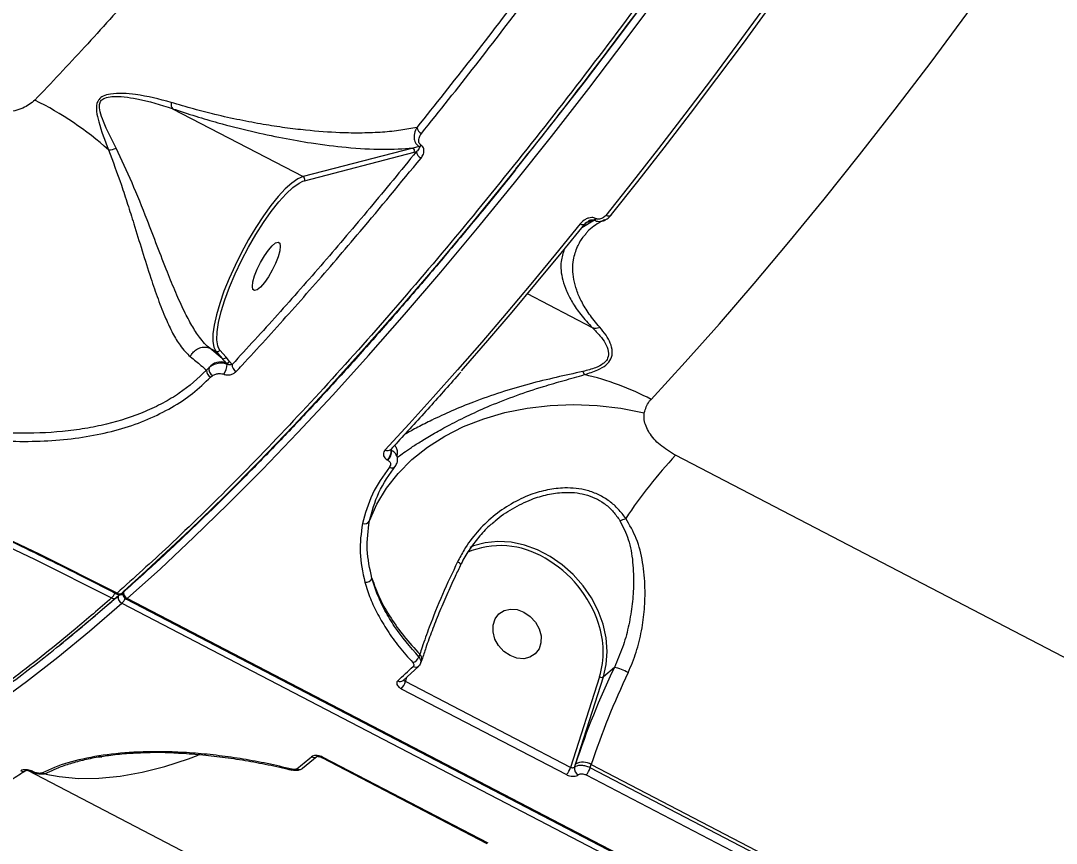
# Model space of a CAD drawing. Header units: millimetres. Extents: x -4335 to 4318, y -3792 to 3101.
# Drawn here: x 716.9 to 889, y -250 to -113.2 of the extents above; entities that cross this region are included whole.
import ezdxf

# ---------------------------------------------------------------- set-up
doc = ezdxf.new("R2010")
doc.units = ezdxf.units.MM
for name, color, linetype in [('DIKOM_ОБЪЕКТ', 7, 'Continuous'), ('DIKOM_РАЗМЕР_ЗОНА', 7, 'Continuous'), ('DIKOM_РАЗМЕР_ОБЪЕКТА', 7, 'Continuous')]:
    doc.layers.add(name, color=color, linetype=linetype)
doc.styles.add('style1', font='arial.ttf', dxfattribs={"width": 0.8})
doc.dimstyles.new('1-50', dxfattribs={"dimtxt": 300, "dimasz": 200, "dimexe": 100, "dimexo": 0, "dimgap": 100, "dimtad": 1, "dimtxsty": 'style1', "dimcen": 200, "dimclrd": 7, "dimclre": 7, "dimclrt": 7, "dimadec": 1, "dimazin": 2, "dimtfac": 1, "dimtmove": 0, "dimatfit": 2, "dimfxl": 0, "dimlwd": 25, "dimlwe": 18, "dimarcsym": 0})

# ---------------------------------------------------------------- blocks, each defined once
blk = doc.blocks.new('*D1')
at = {"layer": 'Defpoints', "color": 0, "transparency": 16777216}
for p in [(4316.09, -116.68), (-3504.99, -2016.22), (4316.09, -3691.68)]:
    blk.add_point(p, dxfattribs=at)
at = {"layer": 'DIKOM_РАЗМЕР_ЗОНА', "color": 7, "lineweight": 18, "transparency": 16777216}
for p, q in [((4316.09, -116.68), (4316.09, -3791.68)), ((-3504.99, -2016.22), (-3504.99, -3791.68))]:
    blk.add_line(p, q, dxfattribs=at)
at = {"layer": 'DIKOM_РАЗМЕР_ЗОНА', "color": 7, "lineweight": 25, "transparency": 16777216}
blk.add_line((-3304.99, -3691.68), (4116.09, -3691.68), dxfattribs=at)
at = {"layer": 'DIKOM_РАЗМЕР_ЗОНА', "color": 7, "transparency": 16777216}
for points in [[(-3304.99, -3658.35), (-3304.99, -3725.02), (-3504.99, -3691.68)], [(4116.09, -3658.35), (4116.09, -3725.02), (4316.09, -3691.68)]]:
    blk.add_solid(points, dxfattribs=at)
at = {"layer": 'DIKOM_РАЗМЕР_ЗОНА', "color": 7, "transparency": 16777216, "insert": (133.35, -3438.51), "char_height": 300, "attachment_point": 5, "style": 'style1'}
blk.add_mtext('7850', dxfattribs=at)
blk = doc.blocks.new('*D2')
at = {"layer": 'Defpoints', "color": 0, "transparency": 16777216}
for p in [(2711.72, 601.17), (-2007.01, 181.47), (-2007.01, -2298.93)]:
    blk.add_point(p, dxfattribs=at)
at = {"layer": 'DIKOM_РАЗМЕР_ОБЪЕКТА', "color": 7, "lineweight": 18, "transparency": 16777216}
for p, q in [((2711.72, 601.17), (2711.72, -2398.93)), ((-2007.01, 181.47), (-2007.01, -2398.93))]:
    blk.add_line(p, q, dxfattribs=at)
at = {"layer": 'DIKOM_РАЗМЕР_ОБЪЕКТА', "color": 7, "lineweight": 25, "transparency": 16777216}
blk.add_line((2511.72, -2298.93), (-1807.01, -2298.93), dxfattribs=at)
at = {"layer": 'DIKOM_РАЗМЕР_ОБЪЕКТА', "color": 7, "transparency": 16777216}
for points in [[(-1807.01, -2265.6), (-1807.01, -2332.27), (-2007.01, -2298.93)], [(2511.72, -2265.6), (2511.72, -2332.27), (2711.72, -2298.93)]]:
    blk.add_solid(points, dxfattribs=at)
at = {"layer": 'DIKOM_РАЗМЕР_ОБЪЕКТА', "color": 7, "transparency": 16777216, "insert": (-22.56, -2045.76), "char_height": 300, "attachment_point": 5, "style": 'style1'}
blk.add_mtext('4750', dxfattribs=at)
blk = doc.blocks.new('*D3')
at = {"layer": 'Defpoints', "color": 0, "transparency": 16777216}
for p in [(-2375.87, 1532.76), (1667.44, 1532.76), (-1786.5, -1525.94)]:
    blk.add_point(p, dxfattribs=at)
at = {"layer": 'DIKOM_РАЗМЕР_ОБЪЕКТА', "color": 7, "lineweight": 18, "transparency": 16777216}
for p, q in [((1667.44, 1532.76), (-2475.87, 1532.76)), ((-1786.5, -1525.94), (-2475.87, -1525.94))]:
    blk.add_line(p, q, dxfattribs=at)
at = {"layer": 'DIKOM_РАЗМЕР_ОБЪЕКТА', "color": 7, "lineweight": 25, "transparency": 16777216}
blk.add_line((-2375.87, -1325.94), (-2375.87, 1332.76), dxfattribs=at)
at = {"layer": 'DIKOM_РАЗМЕР_ОБЪЕКТА', "color": 7, "transparency": 16777216}
for points in [[(-2409.21, 1332.76), (-2342.54, 1332.76), (-2375.87, 1532.76)], [(-2409.21, -1325.94), (-2342.54, -1325.94), (-2375.87, -1525.94)]]:
    blk.add_solid(points, dxfattribs=at)
at = {"layer": 'DIKOM_РАЗМЕР_ОБЪЕКТА', "color": 7, "transparency": 16777216, "insert": (-2629.15, -119.32), "char_height": 300, "attachment_point": 5, "rotation": 90, "style": 'style1'}
blk.add_mtext('3050', dxfattribs=at)

msp = doc.modelspace()

# ---------------------------------------------------------------- linework, layer by layer
at = {"layer": 'DIKOM_ОБЪЕКТ', "color": 7, "linetype": 'Continuous', "lineweight": 15}
for p, q in [((742.128, -127.86), (763.843, -139.159)), ((782.094, -134.408), (763.843, -139.159)), ((764.072, -139.828), (782.324, -135.076)), ((782.324, -135.076), (782.688, -134.98)), ((763.824, -139.91), (764.072, -139.828)), ((812.558, -146.155), (812.454, -146.1)), ((812.273, -146.405), (810.166, -147.66)), ((811.09, -146.716), (812.169, -146.351)), ((812.169, -146.351), (812.273, -146.405)), ((810.753, -148.804), (810.811, -148.738)), ((811.931, -164.286), (801.119, -158.66)), ((748.342, -167.68), (748.339, -167.679)), ((748.342, -167.68), (749.337, -168.198)), ((750.371, -169.381), (748.342, -167.68)), ((749.337, -168.198), (750.371, -169.381)), ((750.006, -167.985), (749.789, -167.64)), ((751.041, -169.169), (750.006, -167.985)), ((751.63, -169.87), (751.041, -169.169)), ((752.057, -170.382), (751.63, -169.87)), ((748.215, -170.905), (747.791, -171.36)), ((748.481, -172.476), (748.77, -172.236)), ((778.503, -184.648), (778.404, -184.523)), ((778.578, -184.687), (778.503, -184.648)), ((1125.761, -341.59), (825.753, -185.477)), ((777.834, -186.248), (777.909, -186.287)), ((795.297, -196.851), (795.436, -196.715)), ((737.763, -204.704), (734.032, -208.049)), ((733.268, -208.59), (733.235, -208.695)), ((733.837, -208.353), (733.852, -208.339)), ((1149.297, -425.264), (734.428, -209.383)), ((1149.502, -425.18), (734.633, -209.299)), ((733.739, -210.086), (1148.608, -425.968)), ((783.238, -218.573), (783.096, -219.017)), ((783.572, -219.481), (783.422, -219.949)), ((783.058, -220.525), (780.483, -222.939)), ((815.567, -220.746), (813.76, -222.338)), ((780.851, -223.116), (781.09, -222.37)), ((808.28, -237.389), (780.851, -223.116)), ((813.108, -222.311), (808.28, -237.389)), ((809.126, -236.809), (813.76, -222.338)), ((780.163, -224.299), (807.592, -238.572)), ((742.397, -234.962), (742.374, -234.965)), ((766.168, -235.548), (763.721, -237.557)), ((794.626, -249.992), (767.197, -235.719)), ((794.437, -250.062), (767.008, -235.789)), ((808.946, -237.371), (809.126, -236.809)), ((811.562, -237.446), (811.732, -236.915)), ((882.707, -274.467), (811.562, -237.446)), ((811.732, -236.915), (882.877, -273.936)), ((1032.064, -401.286), (718.106, -237.915)), ((718.931, -238.165), (718.85, -238.123)), ((719.068, -238.134), (718.987, -238.092)), ((810.877, -238.626), (882.022, -275.648))]:
    msp.add_line(p, q, dxfattribs=at)
at = {"layer": 'DIKOM_ОБЪЕКТ', "color": 7, "linetype": 'Continuous', "lineweight": 15, "flags": 128}
for points in [[(821.671, -176.185), (827.317, -170.022), (833.022, -163.605), (838.781, -156.94), (844.59, -150.034), (850.441, -142.893), (856.33, -135.523), (862.252, -127.932), (868.201, -120.126), (874.171, -112.113), (880.157, -103.9), (886.153, -95.495), (892.153, -86.905), (898.153, -78.14), (904.146, -69.206), (910.127, -60.112), (916.091, -50.866), (922.031, -41.478), (927.943, -31.956), (933.82, -22.309), (939.658, -12.545), (945.451, -2.674), (951.193, 7.295), (956.879, 17.353)], [(849.409, -98.659), (844.972, -104.876), (840.54, -110.998), (836.114, -117.023), (831.696, -122.947), (827.289, -128.769), (822.894, -134.485), (818.513, -140.094), (814.148, -145.592)], [(815.096, -145.449), (819.451, -139.963), (823.823, -134.366), (828.208, -128.663), (832.605, -122.854), (837.013, -116.943), (841.429, -110.932), (845.852, -104.823), (850.279, -98.619)], [(734.633, -209.299), (740.122, -204.345), (745.697, -199.111), (751.353, -193.602), (757.087, -187.822), (762.891, -181.776), (768.763, -175.469), (774.697, -168.906), (780.688, -162.093), (786.731, -155.035), (792.82, -147.74), (798.952, -140.212), (805.119, -132.458), (811.319, -124.484), (817.544, -116.298), (823.79, -107.906)], [(822.977, -106.898), (816.746, -115.27), (810.535, -123.437), (804.351, -131.391), (798.198, -139.127), (792.081, -146.637), (786.006, -153.915), (779.978, -160.956), (774.001, -167.753), (768.081, -174.3), (762.223, -180.592), (756.432, -186.624), (750.713, -192.39), (745.07, -197.886), (739.508, -203.108), (737.763, -204.704)], [(763.843, -139.159), (762.973, -139.538), (761.981, -140.227), (760.888, -141.212), (759.717, -142.47), (758.494, -143.976), (757.245, -145.696), (755.998, -147.592), (754.779, -149.625), (753.615, -151.749), (752.531, -153.919), (751.55, -156.087), (750.695, -158.207), (749.983, -160.232), (749.43, -162.119), (749.048, -163.827), (748.846, -165.318), (748.826, -166.561), (748.991, -167.527), (749.337, -168.198)], [(749.789, -167.64), (749.658, -167.29), (749.505, -166.276), (749.551, -164.967), (749.795, -163.395), (750.231, -161.598), (750.848, -159.619), (751.631, -157.506), (752.562, -155.311), (753.618, -153.085), (754.774, -150.883), (756.001, -148.759), (757.27, -146.763), (758.551, -144.943), (759.812, -143.344), (761.023, -142.004), (762.154, -140.956), (763.179, -140.225), (763.824, -139.91)], [(513.017, -142.652), (524.199, -144.042), (538.815, -146.19), (553.363, -148.662), (567.834, -151.455), (582.217, -154.568), (596.503, -158), (610.683, -161.746), (624.748, -165.806), (638.688, -170.176), (652.494, -174.854), (666.158, -179.837), (679.67, -185.12), (693.021, -190.702), (706.203, -196.577), (719.207, -202.743), (732.024, -209.195)], [(732.919, -208.408), (720.063, -201.936), (707.019, -195.751), (693.798, -189.858), (680.406, -184.26), (666.854, -178.96), (653.149, -173.963), (639.301, -169.271), (625.319, -164.887), (611.211, -160.815), (596.988, -157.057), (582.659, -153.616), (568.233, -150.493), (553.719, -147.691), (539.127, -145.212), (524.466, -143.057), (513.221, -141.66)], [(815.096, -145.449), (815.051, -145.552), (814.978, -145.635), (814.879, -145.693), (814.759, -145.726), (814.62, -145.732), (814.469, -145.712), (814.31, -145.664), (814.148, -145.592)], [(809.909, -146.995), (805.783, -152.069), (801.676, -157.038), (797.588, -161.901), (793.522, -166.655), (789.479, -171.3), (785.46, -175.833), (781.467, -180.252), (777.502, -184.556)], [(790.14, -171.445), (790.489, -171.048), (794.523, -166.414), (798.579, -161.671), (802.657, -156.82), (806.755, -151.862), (810.871, -146.801)], [(755.421, -157.415), (755.515, -156.646), (755.789, -155.668), (756.221, -154.562), (756.776, -153.416), (757.409, -152.323), (758.069, -151.372), (758.702, -150.64), (759.256, -150.187), (759.688, -150.048), (759.963, -150.236), (760.056, -150.734), (759.963, -151.503), (759.688, -152.481), (759.256, -153.588), (758.702, -154.734), (758.069, -155.826), (757.409, -156.777), (756.776, -157.509), (756.221, -157.963), (755.789, -158.101), (755.515, -157.914), (755.421, -157.415)], [(774.868, -196.384), (776.103, -193.605), (777.702, -190.966), (779.652, -188.493), (781.931, -186.211), (784.518, -184.142), (787.387, -182.307), (790.509, -180.724), (793.855, -179.409), (797.39, -178.373), (801.08, -177.629), (804.889, -177.183), (808.779, -177.039), (812.711, -177.199), (816.647, -177.661), (820.548, -178.421)], [(813.76, -222.338), (814.235, -220.278), (814.384, -218.1), (814.203, -215.852), (813.696, -213.584), (812.875, -211.348), (811.757, -209.193), (810.368, -207.167), (808.739, -205.315), (806.906, -203.68), (804.911, -202.296), (802.797, -201.196), (800.612, -200.404), (798.405, -199.938), (796.225, -199.807), (794.121, -200.015), (792.139, -200.558), (791.556, -200.793)], [(790.063, -203.632), (790.063, -203.633), (790.062, -203.636)], [(734.032, -208.049), (733.961, -208.135), (733.937, -208.191)], [(733.14, -208.835), (727.77, -213.447), (723.406, -217.038)], [(732.714, -208.492), (732.714, -208.492), (732.768, -208.498), (732.837, -208.469), (732.919, -208.408)], [(733.235, -208.695), (733.245, -208.651), (733.249, -208.601)], [(658.927, -247.628), (661.457, -247.817), (664.975, -247.793), (668.643, -247.452), (672.457, -246.795), (676.415, -245.823), (680.512, -244.535), (684.745, -242.934), (689.111, -241.02), (693.606, -238.796), (698.227, -236.262), (702.969, -233.421), (707.828, -230.276), (712.801, -226.83), (717.882, -223.084), (723.069, -219.043), (728.356, -214.709), (733.739, -210.086)], [(798.235, -218.793), (797.195, -218.081), (796.333, -217.134), (795.72, -216.028), (795.404, -214.852), (795.411, -213.703), (795.741, -212.673), (796.366, -211.846), (797.237, -211.288), (798.283, -211.045), (799.419, -211.137), (800.552, -211.556), (801.592, -212.268), (802.454, -213.215), (803.068, -214.322), (803.384, -215.497), (803.377, -216.646), (803.047, -217.676), (802.421, -218.504), (801.55, -219.061), (800.504, -219.304), (799.368, -219.212), (798.235, -218.793)], [(721.085, -238.492), (723.332, -238.91), (726.541, -239.207), (729.904, -239.185), (733.416, -238.846), (737.076, -238.189), (740.879, -237.215), (744.821, -235.925), (746.405, -235.332)], [(718.848, -238.122), (718.888, -238.131), (718.987, -238.092)], [(718.931, -238.165), (718.936, -238.168), (718.969, -238.173), (719.068, -238.134)], [(721.329, -238.288), (721.317, -238.294), (721.302, -238.302)], [(762.007, -237.818), (762, -237.82), (761.99, -237.818)]]:
    msp.add_lwpolyline(points, dxfattribs=at)
at = {"layer": 'DIKOM_ОБЪЕКТ', "color": 7, "linetype": 'Continuous', "lineweight": 15}
for centre, radius, start, end in [((695.245, -175.126), 54.284, 48.09735, 63.73068), ((784.046, -130.808), 1.295, 186.81108, 246.2285), ((782.963, -133.464), 0.715, 282.55439, 316.62696), ((731.127, -129.926), 4.811, 274.44048, 290.00243), ((781.847, -134.866), 0.521, 336.22095, 61.69403), ((783.919, -134.938), 1.232, 181.94538, 247.14642), ((763.596, -139.618), 0.521, 336.21687, 61.70267), ((811.813, -145.66), 0.778, 297.24138, 325.47931), ((811.918, -145.714), 0.777, 297.23121, 325.48948), ((810.342, -146.401), 0.735, 233.89327, 307.76164), ((749.561, -167.745), 0.506, 243.59767, 331.58887), ((750.18, -172.485), 2.522, 70.80583, 141.18648), ((750.596, -168.928), 0.506, 243.59315, 331.59193), ((747.17, -169.944), 4.069, 329.56736, 354.29951), ((751.183, -169.625), 0.509, 249.96054, 331.29553), ((748.988, -171.391), 1.197, 178.50576, 244.99508), ((749.477, -171.159), 1.288, 168.58845, 236.72412), ((753.21, -170.502), 1.159, 174.07277, 246.05595), ((813.276, -170.24), 3.235, 203.98105, 214.58478), ((800.282, -216.818), 45.918, 62.23829, 76.99928), ((777.929, -183.966), 0.728, 234.13461, 311.9794), ((776.258, -184.649), 2.245, 314.60055, 0.03854), ((776.333, -184.688), 2.245, 314.59878, 0.0385), ((886.915, -242.352), 83.52, 137.0803, 146.26503), ((778.605, -186.842), 0.73, 236.04229, 332.55773), ((815.95, -193.253), 3.107, 279.68799, 299.06181), ((774.017, -195.945), 0.957, 251.20749, 332.67092), ((796.652, -214.618), 14.114, 58.4104, 113.23601), ((794.484, -219.488), 19.411, 18.04317, 60.49027), ((788.928, -204.542), 1.454, 38.70615, 66.6646), ((774.221, -205.432), 1.167, 264.75765, 335.03162), ((734.889, -208.496), 1, 162.24354, 242.50931), ((735.117, -208.297), 1.113, 167.14657, 244.21292), ((730.083, -207.298), 2.714, 315.66463, 335.7888), ((732.444, -208.502), 0.81, 238.81358, 307.91563), ((733.174, -207.604), 1, 242.6007, 256.49505), ((733.338, -207.716), 0.809, 238.74739, 308.03024), ((733.174, -207.604), 1, 256.49505, 311.47351), ((732.282, -208.39), 1, 311.27416, 342.24353), ((734.24, -209.07), 1.134, 173.75642, 243.73951), ((733.671, -209.759), 1.076, 77.03857, 116.10356), ((731.796, -208.181), 2.721, 315.55565, 335.96784), ((734.45, -209.144), 0.24, 264.72645, 319.74048), ((799.003, -218.161), 14.704, 343.60426, 18.57864), ((781.657, -218.465), 1.541, 285.83455, 339.01636), ((782.638, -219.312), 0.951, 350.95801, 50.93656), ((506.795, 70.538), 400.703, 312.89992, 313.40456), ((782.558, -219.906), 0.796, 238.04395, 308.74536), ((935.315, -278.085), 132.769, 154.41364, 161.8872), ((931.922, -276.23), 126.456, 154.4139, 161.88686), ((814.093, -228.108), 7.508, 59.82534, 78.67753), ((779.983, -222.316), 0.799, 238.21189, 308.76766), ((777.865, -222.171), 3.132, 317.19808, 342.43958), ((813.457, -221.764), 0.649, 237.49225, 297.83528), ((730.27, -235.019), 0.582, 228.27485, 280.03759), ((742.375, -234.638), 0.326, 209.78461, 269.88746), ((580.949, -13.628), 288.511, 309.07539, 309.70353), ((765.674, -234.892), 0.82, 239.21964, 306.98057), ((767.047, -235.603), 0.19, 257.50126, 322.08952), ((805.294, -236.444), 3.132, 317.20149, 342.43833), ((810.044, -237.594), 1.121, 168.54757, 244.55044), ((810.338, -239.104), 2.595, 57.49268, 117.83615), ((808.569, -236.498), 3.14, 317.31176, 342.41922), ((717.336, -237.19), 0.854, 240.58166, 302.75562), ((720.94, -237.561), 0.825, 239.2258, 296.02787), ((762.105, -237.712), 0.156, 165.5215, 222.89315), ((763.23, -236.894), 0.824, 239.38857, 306.55632)]:
    msp.add_arc(centre, radius, start, end, dxfattribs=at)
for points, knots in [([(1056.943, 440.229), (1056.915, 437.899), (1056.837, 431.573), (1056.146, 420.44), (1054.693, 406.619), (1052.557, 391.893), (1049.761, 376.349), (1046.314, 360.052), (1042.221, 343.049), (1037.476, 325.353), (1032.1, 307.008), (1026.115, 288.077), (1019.55, 268.648), (1012.435, 248.811), (1004.787, 228.625), (996.607, 208.116), (987.922, 187.325), (978.76, 166.32), (969.167, 145.197), (959.186, 124.056), (948.972, 103.222), (938.551, 82.729), (927.959, 62.601), (917.097, 42.638), (906.014, 22.925), (894.757, 3.549), (883.211, -15.675), (871.385, -34.69), (859.296, -53.452), (847.13, -71.67), (834.944, -89.262), (822.794, -106.142), (810.719, -122.254), (798.741, -137.552), (786.877, -152.03), (775.165, -165.647), (763.655, -178.348), (752.41, -190.049), (742.148, -200.095), (735.767, -205.842), (732.919, -208.408)], [0, 0, 0, 0, 0.0156523, 0.0424897, 0.0694115, 0.0963766, 0.1233416, 0.1502635, 0.1771009, 0.2039383, 0.2308602, 0.2578252, 0.2847902, 0.3117121, 0.3385495, 0.3653868, 0.3923088, 0.4192738, 0.4462388, 0.4731608, 0.4999981, 0.5258463, 0.5517701, 0.5777324, 0.6036946, 0.6296184, 0.6554666, 0.682304, 0.709226, 0.7361911, 0.7631562, 0.7900781, 0.8169155, 0.843753, 0.870675, 0.89764, 0.9246052, 0.9515271, 0.9783646, 1, 1, 1, 1]), ([(986.876, 401.615), (986.219, 397.164), (984.903, 388.247), (982.145, 373.898), (978.83, 358.893), (974.919, 343.229), (970.442, 326.999), (965.404, 310.243), (959.805, 292.979), (953.663, 275.248), (947.003, 257.107), (939.856, 238.643), (932.254, 219.941), (924.216, 201.053), (915.745, 182.008), (906.864, 162.84), (897.604, 143.614), (888.009, 124.42), (878.124, 105.347), (867.97, 86.447), (857.558, 67.754), (846.91, 49.296), (836.065, 31.139), (825.073, 13.366), (813.985, -3.94), (802.824, -20.734), (791.608, -36.976), (780.354, -52.649), (769.106, -67.696), (757.915, -82.048), (746.832, -95.643), (736.706, -107.463), (727.515, -117.73), (722.019, -123.542), (719.27, -126.448)], [0, 0, 0, 0, 0.0315564, 0.0632127, 0.0949194, 0.1266263, 0.1582828, 0.1898393, 0.2213971, 0.2530542, 0.2847619, 0.3164698, 0.3481271, 0.379685, 0.411265, 0.4429442, 0.474674, 0.506404, 0.5380836, 0.5696638, 0.601295, 0.6330253, 0.6648063, 0.6965875, 0.7283184, 0.75995, 0.7916593, 0.8234676, 0.8553268, 0.8871862, 0.9189952, 0.9507049, 0.9753526, 1, 1, 1, 1]), ([(799.244, -137.804), (799.407, -137.606), (803.501, -132.613), (811.658, -122.04), (823.691, -106.045), (835.815, -89.184), (847.972, -71.64), (860.109, -53.463), (872.169, -34.747), (883.967, -15.776), (895.485, 3.401), (906.716, 22.732), (917.773, 42.397), (928.608, 62.313), (939.175, 82.393), (949.571, 102.837), (959.761, 123.622), (969.719, 144.712), (979.289, 165.784), (988.429, 186.741), (997.091, 207.479), (1005.265, 227.95), (1012.841, 248.044), (1017.747, 261.454), (1019.964, 268.02), (1020.004, 268.138)], [0, 0, 0, 0, 0.0019827, 0.0498584, 0.0977339, 0.1457606, 0.193864, 0.2419673, 0.2899939, 0.3378695, 0.3839805, 0.4302264, 0.4765408, 0.5228552, 0.5691011, 0.6152121, 0.6630877, 0.7111141, 0.7592174, 0.8073206, 0.8553471, 0.9032227, 0.9510983, 0.9991246, 1, 1, 1, 1]), ([(819.119, -82.712), (816.079, -86.962), (809.999, -95.464), (800.888, -107.719), (791.794, -119.626), (785.771, -127.183), (782.76, -130.961)], [0, 0, 0, 0, 0.2491003, 0.4981994, 0.7491003, 1, 1, 1, 1]), ([(783.524, -131.993), (786.52, -128.234), (792.512, -120.716), (801.602, -108.818), (810.754, -96.512), (816.891, -87.931), (819.96, -83.641)], [0, 0, 0, 0, 0.2490991, 0.4982001, 0.7491006, 1, 1, 1, 1]), ([(741.904, -126.816), (739.953, -126.3), (737.316, -125.602), (733.897, -125.298), (732.029, -125.336), (730.65, -125.694), (729.878, -126.274), (729.466, -127.14), (729.475, -128.422), (730.07, -130.952), (730.9, -133.141), (731.499, -134.723)], [0, 0, 0, 0, 0.2657883, 0.3593795, 0.4543096, 0.5177562, 0.5632854, 0.6085744, 0.6803178, 0.7688747, 1, 1, 1, 1]), ([(719.27, -126.448), (718.652, -126.935), (717.393, -127.924), (714.438, -128.556), (711.13, -128.487), (708.478, -127.899), (707.067, -127.365), (706.711, -127.23)], [0, 0, 0, 0, 0.2187101, 0.4447819, 0.6794114, 0.9191997, 1, 1, 1, 1]), ([(732.772, -134.447), (732.016, -132.943), (730.979, -130.878), (730.098, -128.476), (729.928, -127.278), (730.237, -126.48), (730.957, -125.987), (732.302, -125.766), (734.122, -125.849), (737.526, -126.421), (740.213, -127.179), (742.116, -127.853), (742.119, -127.854)], [0, 0, 0, 0, 0.2369821, 0.3252765, 0.393818, 0.4351312, 0.4764528, 0.5364543, 0.6308585, 0.7257813, 0.9996809, 1, 1, 1, 1]), ([(741.904, -126.816), (741.903, -126.853), (741.896, -127.082), (741.927, -127.503), (742.051, -127.73), (742.119, -127.854)], [0, 0, 0, 0, 0.0794847, 0.4972262, 1, 1, 1, 1]), ([(782.76, -130.961), (781.883, -131.139), (780.13, -131.496), (777.07, -131.802), (773.704, -131.94), (769.511, -131.877), (765.204, -131.569), (760.869, -131.049), (757.233, -130.493), (753.365, -129.773), (749.488, -128.91), (745.673, -127.942), (743.164, -127.193), (741.904, -126.816)], [0, 0, 0, 0, 0.1007636, 0.2015271, 0.3037939, 0.4060541, 0.5490231, 0.6279409, 0.7068482, 0.7872946, 0.8677095, 0.9335566, 1, 1, 1, 1]), ([(742.119, -127.854), (742.119, -127.854), (742.12, -127.855), (742.124, -127.858), (742.126, -127.859), (742.128, -127.86)], [0, 0, 0, 0, 0.2522508, 0.567441, 1, 1, 1, 1]), ([(742.128, -127.86), (743.427, -128.287), (746.026, -129.142), (750.445, -130.421), (755.322, -131.671), (760.47, -132.769), (765.779, -133.687), (771.432, -134.383), (777.199, -134.725), (780.462, -134.514), (782.094, -134.408)], [0, 0, 0, 0, 0.0717663, 0.1435726, 0.2576766, 0.372186, 0.4865192, 0.639734, 0.8198575, 1, 1, 1, 1]), ([(782.76, -130.961), (782.673, -131.113), (782.39, -131.605), (782.212, -132.425), (782.357, -133.232), (782.664, -133.795), (782.964, -134.037), (783.118, -134.162)], [0, 0, 0, 0, 0.1440986, 0.4679262, 0.6900822, 0.8402953, 1, 1, 1, 1]), ([(783.482, -133.955), (783.392, -133.879), (783.212, -133.726), (783.063, -133.376), (783.046, -132.874), (783.234, -132.385), (783.455, -132.087), (783.524, -131.993)], [0, 0, 0, 0, 0.1388694, 0.2767947, 0.4965928, 0.8418426, 1, 1, 1, 1]), ([(783.118, -134.162), (783.045, -134.18), (782.705, -134.265), (782.363, -134.345), (782.094, -134.408)], [0, 0, 0, 0, 0.2148429, 1, 1, 1, 1]), ([(783.118, -134.162), (783.133, -134.177), (783.165, -134.207), (783.192, -134.278), (783.189, -134.402), (783.085, -134.61), (782.904, -134.811), (782.741, -134.939), (782.688, -134.98)], [0, 0, 0, 0, 0.0381912, 0.0818711, 0.1919828, 0.4179516, 0.8124562, 1, 1, 1, 1]), ([(783.441, -136.073), (783.516, -135.971), (783.755, -135.648), (783.951, -135.113), (783.925, -134.57), (783.765, -134.196), (783.577, -134.036), (783.482, -133.955)], [0, 0, 0, 0, 0.160571, 0.5081944, 0.7318977, 0.8653879, 1, 1, 1, 1]), ([(731.499, -134.723), (732.224, -136.64), (733.323, -139.545), (734.688, -143.725), (735.835, -147.37), (737.101, -151.519), (738.429, -155.758), (739.735, -159.574), (740.942, -162.663), (742.165, -165.241), (743.504, -167.532), (744.519, -168.526), (745.094, -169.088)], [0, 0, 0, 0, 0.1589029, 0.2409074, 0.3228933, 0.4352742, 0.5505614, 0.6428566, 0.7376545, 0.8154998, 0.8955096, 1, 1, 1, 1]), ([(748.339, -167.679), (748.339, -167.679), (747.763, -167.246), (746.744, -166.108), (745.344, -163.947), (744.029, -161.457), (742.679, -158.474), (741.183, -154.809), (739.606, -150.711), (737.681, -145.678), (735.452, -140.113), (733.666, -136.337), (732.772, -134.447)], [0, 0, 0, 0, 0.0000138, 0.0998816, 0.1766947, 0.2535706, 0.346432, 0.4393901, 0.5544042, 0.6695374, 0.8346543, 1, 1, 1, 1]), ([(782.688, -134.98), (780.098, -138.145), (774.917, -144.473), (767.222, -153.496), (759.585, -162.195), (754.566, -167.653), (752.057, -170.382)], [0, 0, 0, 0, 0.2493155, 0.4986281, 0.7493156, 1, 1, 1, 1]), ([(752.739, -171.561), (753.061, -171.214), (754.668, -169.482), (758.871, -164.893), (765.401, -157.557), (774.012, -147.563), (780.066, -140.185), (783.441, -136.073)], [0, 0, 0, 0, 0.0321586, 0.160793, 0.4182855, 0.6757762, 1, 1, 1, 1]), ([(799.16, -138.007), (798.881, -138.358), (796.655, -141.16), (792.518, -146.217), (786.76, -153.152), (781.056, -159.843), (775.403, -166.313), (769.8, -172.559), (764.25, -178.58), (758.751, -184.377), (753.303, -189.948), (747.907, -195.296), (742.566, -200.407), (737.872, -204.767), (734.992, -207.314), (733.845, -208.329)], [0, 0, 0, 0, 0.0121444, 0.0969719, 0.1815714, 0.2660097, 0.350356, 0.4346751, 0.519033, 0.6034794, 0.6880829, 0.7729089, 0.858027, 0.9434179, 1, 1, 1, 1]), ([(732.714, -208.492), (730.673, -207.443), (724.752, -204.399), (714.828, -199.541), (702.897, -193.999), (690.817, -188.703), (678.599, -183.651), (666.248, -178.847), (653.771, -174.294), (641.175, -169.994), (628.466, -165.95), (615.652, -162.164), (602.739, -158.637), (589.735, -155.372), (576.646, -152.371), (563.48, -149.635), (550.244, -147.165), (536.945, -144.964), (524.592, -143.177), (516.665, -142.175), (513.2, -141.765)], [0, 0, 0, 0, 0.02281779, 0.06620193, 0.10958658, 0.1529711, 0.1963556, 0.23974, 0.28312423, 0.32650827, 0.36989238, 0.41327634, 0.45666029, 0.50004407, 0.54342778, 0.58681159, 0.63019517, 0.67357882, 0.71696239, 0.7505843, 0.7505843, 0.7505843, 0.7505843]), ([(812.454, -146.1), (812.364, -146.062), (812.166, -145.978), (811.766, -145.947), (811.277, -146.029), (810.615, -146.315), (810.171, -146.68), (809.938, -146.96), (809.909, -146.995)], [0, 0, 0, 0, 0.0927932, 0.2061624, 0.3692778, 0.5724278, 0.9471687, 1, 1, 1, 1]), ([(812.273, -146.405), (812.385, -146.454), (812.629, -146.559), (813.091, -146.617), (813.635, -146.551), (814.28, -146.284), (814.778, -145.885), (815.021, -145.551), (815.096, -145.449)], [0, 0, 0, 0, 0.1132738, 0.2470885, 0.4203934, 0.6073742, 0.8801112, 1, 1, 1, 1]), ([(814.148, -145.592), (813.98, -145.766), (813.738, -146.016), (813.291, -146.205), (812.991, -146.254), (812.74, -146.233), (812.615, -146.179), (812.558, -146.155)], [0, 0, 0, 0, 0.4370751, 0.6288635, 0.7908854, 0.906065, 1, 1, 1, 1]), ([(811.632, -146.386), (811.509, -146.438), (811.169, -146.583), (810.913, -146.819), (810.799, -146.976), (810.794, -146.982)], [0, 0, 0, 0, 0.3535607, 0.9748265, 1, 1, 1, 1]), ([(813.987, -146.35), (813.774, -146.445), (813.046, -146.769), (812.094, -147.424), (811.248, -148.119), (810.903, -148.58), (810.797, -148.722)], [0, 0, 0, 0, 0.1420434, 0.484593, 0.8413027, 1, 1, 1, 1]), ([(811.632, -146.387), (811.65, -146.38), (811.732, -146.347), (811.874, -146.318), (812.03, -146.312), (812.117, -146.329), (812.151, -146.342), (812.167, -146.35), (812.169, -146.351)], [0, 0, 0, 0, 0.1329684, 0.6014992, 0.8487836, 0.9245036, 0.9880917, 1, 1, 1, 1]), ([(813.134, -164.179), (812.517, -163.442), (811.276, -161.961), (810.08, -159.929), (809.249, -158.018), (808.626, -155.626), (808.606, -153.168), (809.338, -150.912), (810.069, -149.55), (810.623, -148.946), (810.753, -148.804)], [0, 0, 0, 0, 0.1089817, 0.2192657, 0.3286201, 0.4380007, 0.6603892, 0.8283944, 0.9597812, 1, 1, 1, 1]), ([(807.254, -151.21), (807.038, -151.877), (806.534, -153.43), (806.756, -155.8), (807.543, -158.134), (808.528, -160.032), (809.893, -162.06), (811.254, -163.544), (811.939, -164.289)], [0, 0, 0, 0, 0.1989162, 0.4637004, 0.598253, 0.7327643, 0.865685, 1, 1, 1, 1]), ([(811.931, -164.286), (812.361, -164.716), (813.148, -165.502), (814.093, -166.827), (814.618, -168.095), (814.595, -169.239), (814.119, -169.92), (813.466, -170.466), (812.314, -171.051), (811.054, -171.369), (810.32, -171.555)], [0, 0, 0, 0, 0.1920704, 0.3511847, 0.5094877, 0.6344434, 0.718655, 0.7420925, 0.8496011, 1, 1, 1, 1]), ([(810.612, -172.077), (811.37, -171.831), (812.69, -171.403), (814.243, -170.514), (815.126, -169.437), (815.309, -168.149), (814.937, -166.809), (814.189, -165.429), (813.503, -164.616), (813.134, -164.179)], [0, 0, 0, 0, 0.1507897, 0.2625458, 0.3758306, 0.5043776, 0.6581139, 0.8160061, 1, 1, 1, 1]), ([(811.939, -164.289), (811.938, -164.289), (811.936, -164.289), (811.933, -164.287), (811.932, -164.286), (811.931, -164.286)], [0, 0, 0, 0, 0.2857411, 0.6698714, 1, 1, 1, 1]), ([(811.939, -164.289), (812.132, -164.319), (812.483, -164.372), (812.898, -164.274), (813.097, -164.194), (813.134, -164.179)], [0, 0, 0, 0, 0.4994332, 0.9072994, 1, 1, 1, 1]), ([(745.094, -169.088), (745.113, -169.048), (745.221, -168.827), (745.52, -168.385), (746.098, -167.867), (746.848, -167.529), (747.64, -167.434), (748.106, -167.597), (748.339, -167.679)], [0, 0, 0, 0, 0.0324432, 0.181745, 0.3863127, 0.5908758, 0.7954234, 1, 1, 1, 1]), ([(745.094, -169.088), (745.726, -169.589), (746.775, -170.421), (747.502, -171.093), (747.791, -171.36)], [0, 0, 0, 0, 0.6025907, 1, 1, 1, 1]), ([(751.219, -170.348), (751.05, -170.298), (750.641, -170.176), (749.888, -170.165), (748.988, -170.367), (748.485, -170.716), (748.215, -170.905)], [0, 0, 0, 0, 0.1616005, 0.3913477, 0.6724322, 1, 1, 1, 1]), ([(750.371, -169.381), (750.437, -169.454), (750.656, -169.694), (750.864, -169.935), (751.009, -170.104)], [0, 0, 0, 0, 0.3030118, 1, 1, 1, 1]), ([(751.009, -170.104), (751.071, -170.176), (751.141, -170.258), (751.211, -170.339), (751.219, -170.348)], [0, 0, 0, 0, 0.8864514, 1, 1, 1, 1]), ([(752.057, -170.382), (751.992, -170.399), (751.871, -170.431), (751.653, -170.437), (751.467, -170.418), (751.34, -170.389), (751.27, -170.368), (751.235, -170.354), (751.219, -170.348)], [0, 0, 0, 0, 0.3535087, 0.6499305, 0.8418608, 0.9245747, 0.964434, 1, 1, 1, 1]), ([(747.791, -171.36), (746.362, -172.686), (744.197, -174.694), (740.583, -176.836), (736.679, -178.707), (732.317, -180.123), (727.613, -181.075), (722.687, -181.717), (717.483, -181.899), (712.123, -181.629), (707.22, -181.142), (703.672, -180.489), (701.511, -180.091)], [0, 0, 0, 0, 0.1446519, 0.2191383, 0.293628, 0.4383821, 0.5128977, 0.5874142, 0.7331253, 0.808132, 0.8831401, 1, 1, 1, 1]), ([(748.77, -172.236), (748.947, -172.139), (749.268, -171.963), (749.839, -171.87), (750.316, -171.893), (750.574, -171.973), (750.679, -172.005)], [0, 0, 0, 0, 0.3466804, 0.6312479, 0.8513001, 1, 1, 1, 1]), ([(750.679, -172.005), (750.725, -172.021), (750.903, -172.082), (751.27, -172.138), (751.788, -172.099), (752.332, -171.917), (752.599, -171.684), (752.739, -171.561)], [0, 0, 0, 0, 0.0579496, 0.2245078, 0.4300593, 0.7005005, 1, 1, 1, 1]), ([(790.031, -171.656), (788.316, -173.594), (784.815, -177.551), (780.958, -181.77), (778.809, -184.084), (778.416, -184.508)], [0, 0, 0, 0, 0.4396463, 0.897504, 1, 1, 1, 1]), ([(779.5, -185.851), (779.563, -185.8), (779.77, -185.631), (780.544, -185.061), (781.802, -184.195), (783.512, -183.091), (785.641, -181.817), (788.3, -180.347), (791.407, -178.791), (795.118, -177.124), (799.268, -175.512), (803.408, -174.126), (807.237, -173.036), (809.488, -172.396), (810.612, -172.077)], [0, 0, 0, 0, 0.0306567, 0.1011529, 0.1747202, 0.2483273, 0.3312849, 0.4142918, 0.510202, 0.6061658, 0.7183629, 0.8305991, 0.9153529, 1, 1, 1, 1]), ([(810.32, -171.555), (808.854, -171.877), (805.887, -172.529), (801.289, -173.632), (796.658, -174.998), (792.346, -176.526), (788.493, -178.11), (785.375, -179.555), (782.855, -180.838), (781.349, -181.657), (780.771, -181.99), (780.691, -182.036)], [0, 0, 0, 0, 0.1278714, 0.258699, 0.3967303, 0.5378353, 0.65813, 0.7813954, 0.8812584, 0.9836973, 1, 1, 1, 1]), ([(701.255, -181.431), (703.459, -181.835), (707.52, -182.58), (713.402, -183.105), (718.829, -183.233), (724.074, -182.948), (729.068, -182.234), (733.762, -181.105), (738.115, -179.563), (742.05, -177.594), (745.58, -175.263), (747.515, -173.404), (748.481, -172.476)], [0, 0, 0, 0, 0.1166812, 0.2150848, 0.3137979, 0.4122021, 0.5100616, 0.6082284, 0.7060854, 0.8039548, 0.9021329, 1, 1, 1, 1]), ([(820.548, -178.421), (820.744, -177.766), (820.96, -177.043), (821.51, -176.363), (821.616, -176.246), (821.671, -176.185)], [0, 0, 0, 0, 0.8217764, 0.9078938, 1, 1, 1, 1]), ([(825.753, -185.477), (824.845, -184.932), (823.047, -183.851), (821.25, -181.768), (820.461, -179.892), (820.525, -178.808), (820.548, -178.421)], [0, 0, 0, 0, 0.2885651, 0.5716351, 0.8470493, 1, 1, 1, 1]), ([(779.061, -183.812), (779.182, -183.996), (779.425, -184.368), (779.546, -185.026), (779.451, -185.442), (779.406, -185.639)], [0, 0, 0, 0, 0.3389189, 0.6861585, 1, 1, 1, 1]), ([(777.502, -184.556), (777.415, -184.67), (777.225, -184.916), (777.155, -185.339), (777.269, -185.729), (777.498, -186.038), (777.722, -186.178), (777.834, -186.248)], [0, 0, 0, 0, 0.2267894, 0.4919779, 0.6959399, 0.8477279, 1, 1, 1, 1]), ([(778.419, -184.507), (778.416, -184.51), (778.362, -184.558), (778.369, -184.562), (778.376, -184.565)], [0, 0, 0, 0, 0.0624086, 1, 1, 1, 1]), ([(779.253, -187.179), (779.358, -186.973), (779.569, -186.562), (779.555, -185.872), (779.286, -185.253), (778.902, -184.871), (778.641, -184.723), (778.578, -184.687)], [0, 0, 0, 0, 0.2420955, 0.4844802, 0.7176371, 0.9313707, 1, 1, 1, 1]), ([(779.27, -185.294), (779.267, -185.286), (779.258, -185.256), (779.303, -185.343), (779.336, -185.407)], [0, 0, 0, 0, 0.2669497, 1, 1, 1, 1]), ([(778.197, -187.448), (777.157, -188.92), (775.05, -191.902), (774.16, -195.188), (773.709, -196.851)], [0, 0, 0, 0, 0.4937953, 1, 1, 1, 1]), ([(774.868, -196.384), (775.294, -194.796), (776.156, -191.578), (778.212, -188.657), (779.253, -187.179)], [0, 0, 0, 0, 0.4937402, 1, 1, 1, 1]), ([(777.909, -186.287), (777.962, -186.318), (778.096, -186.397), (778.263, -186.581), (778.378, -186.846), (778.376, -187.159), (778.257, -187.351), (778.197, -187.448)], [0, 0, 0, 0, 0.1033966, 0.2624091, 0.4611922, 0.7282718, 1, 1, 1, 1]), ([(817.459, -195.969), (817.062, -195.445), (816.27, -194.397), (814.773, -193.072), (813.032, -192.019), (810.573, -191.1), (807.632, -190.788), (804.458, -191.165), (801.437, -192.03), (798.359, -193.496), (795.346, -195.602), (792.718, -198.185), (790.78, -200.771), (789.856, -202.534), (789.504, -203.206)], [0, 0, 0, 0, 0.0610598, 0.1220462, 0.1836229, 0.2451899, 0.354857, 0.4369241, 0.5190997, 0.6228185, 0.7265973, 0.8310894, 0.935577, 1, 1, 1, 1]), ([(795.436, -196.715), (795.544, -196.608), (796.49, -195.673), (798.621, -194.304), (801.543, -192.827), (804.434, -191.95), (807.433, -191.527), (810.166, -191.759), (812.375, -192.551), (813.459, -193.183), (814.478, -193.943), (815.439, -194.834), (816.128, -195.821), (816.472, -196.316)], [0, 0, 0, 0, 0.018472, 0.1615705, 0.3045799, 0.4164015, 0.5280441, 0.6743458, 0.7500973, 0.825849, 0.8369428, 0.9184031, 1, 1, 1, 1]), ([(817.866, -221.618), (818.34, -220.493), (819.288, -218.241), (820.146, -214.648), (820.629, -211.051), (820.731, -207.227), (820.357, -203.276), (819.421, -199.337), (818.097, -197.065), (817.459, -195.969)], [0, 0, 0, 0, 0.1316582, 0.2634887, 0.39514, 0.5268751, 0.6882969, 0.8495378, 1, 1, 1, 1]), ([(773.709, -196.851), (773.486, -198.433), (773.036, -201.634), (773.752, -204.928), (774.114, -206.594)], [0, 0, 0, 0, 0.4941671, 1, 1, 1, 1]), ([(775.279, -205.924), (774.928, -204.331), (774.217, -201.106), (774.649, -197.97), (774.868, -196.384)], [0, 0, 0, 0, 0.4941683, 1, 1, 1, 1]), ([(795.43, -196.71), (795.307, -196.807), (794.496, -197.446), (793.189, -198.858), (791.581, -200.94), (790.549, -202.562), (790.141, -203.508), (790.082, -203.645)], [0, 0, 0, 0, 0.0534874, 0.3515728, 0.6507607, 0.9495123, 1, 1, 1, 1]), ([(816.472, -196.316), (816.995, -197.353), (818.085, -199.517), (818.693, -203.239), (818.83, -206.982), (818.54, -210.633), (817.935, -214.046), (817.002, -217.484), (816.049, -219.649), (815.567, -220.746)], [0, 0, 0, 0, 0.1463777, 0.3054989, 0.468993, 0.6008955, 0.735096, 0.865701, 1, 1, 1, 1]), ([(789.504, -203.206), (788.652, -205.015), (786.923, -208.686), (785.01, -213.448), (783.841, -216.716), (783.365, -218.182), (783.238, -218.573)], [0, 0, 0, 0, 0.341495, 0.6929916, 0.9180082, 1, 1, 1, 1]), ([(790.074, -203.638), (789.748, -204.302), (788.919, -205.994), (787.694, -208.703), (786.405, -211.722), (785.252, -214.654), (784.304, -217.248), (783.803, -218.806), (783.591, -219.464)], [0, 0, 0, 0, 0.1216481, 0.3099084, 0.4966008, 0.6812235, 0.865345, 1, 1, 1, 1]), ([(775.279, -205.924), (775.676, -207.026), (776.474, -209.242), (778.33, -212.485), (780.55, -215.617), (782.339, -217.585), (783.238, -218.573)], [0, 0, 0, 0, 0.2598508, 0.5228403, 0.760227, 1, 1, 1, 1]), ([(783.096, -219.017), (781.659, -217.345), (779.482, -214.813), (777.403, -211.285), (776.117, -208.601), (775.556, -206.808), (775.279, -205.924)], [0, 0, 0, 0, 0.3951721, 0.5986693, 0.8021636, 1, 1, 1, 1]), ([(774.114, -206.594), (774.396, -207.495), (774.96, -209.296), (776.232, -211.984), (777.825, -214.666), (779.745, -217.335), (781.3, -219.076), (782.078, -219.947)], [0, 0, 0, 0, 0.197837, 0.3955003, 0.5931703, 0.7965868, 1, 1, 1, 1]), ([(732.024, -209.195), (729.997, -210.949), (724.534, -215.675), (715.92, -222.504), (706.31, -229.392), (697.027, -235.223), (688.11, -239.953), (679.609, -243.522), (671.687, -245.896), (664.438, -246.935), (659.675, -247.172), (657.476, -246.735), (657.314, -246.703)], [0, 0, 0, 0, 0.0673908, 0.1815499, 0.2957976, 0.4099571, 0.5274324, 0.6450034, 0.7624782, 0.8766379, 0.9908855, 1, 1, 1, 1]), ([(678.429, -243.702), (678.709, -243.624), (681.084, -242.965), (685.878, -240.99), (692.811, -237.736), (700.168, -233.604), (707.906, -228.663), (716.038, -222.854), (724.428, -216.326), (730.237, -211.332), (733.14, -208.836)], [0, 0, 0, 0, 0.0183543, 0.1558909, 0.2934287, 0.4308233, 0.573039, 0.715412, 0.8577856, 1, 1, 1, 1]), ([(782.078, -219.947), (782.131, -220.016), (782.239, -220.155), (782.267, -220.365), (782.212, -220.504), (782.15, -220.568), (782.136, -220.581)], [0, 0, 0, 0, 0.3056772, 0.6115388, 0.9180784, 1, 1, 1, 1]), ([(783.399, -219.942), (783.377, -220.029), (783.32, -220.254), (783.151, -220.417), (783.047, -220.517)], [0, 0, 0, 0, 0.3846564, 1, 1, 1, 1]), ([(783.398, -219.942), (783.417, -219.902), (783.494, -219.75), (783.413, -219.42), (783.202, -219.151), (783.096, -219.017)], [0, 0, 0, 0, 0.1489887, 0.5744407, 1, 1, 1, 1]), ([(779.562, -222.995), (779.517, -223.045), (779.406, -223.172), (779.367, -223.431), (779.485, -223.742), (779.752, -224.052), (780.026, -224.216), (780.163, -224.299)], [0, 0, 0, 0, 0.1418471, 0.3566873, 0.571302, 0.7857098, 1, 1, 1, 1]), ([(780.851, -223.116), (780.805, -223.088), (780.715, -223.033), (780.627, -222.928), (780.61, -222.859), (780.603, -222.826)], [0, 0, 0, 0, 0.3455885, 0.6917292, 1, 1, 1, 1]), ([(729.883, -235.454), (728.099, -235.794), (724.487, -236.484), (721.852, -237.67), (720.518, -238.27)], [0, 0, 0, 0, 0.4938413, 1, 1, 1, 1]), ([(730.368, -235.606), (730.172, -235.633), (729.047, -235.787), (727.198, -236.194), (724.861, -236.829), (722.887, -237.534), (721.817, -238.066), (721.336, -238.305)], [0, 0, 0, 0, 0.0522307, 0.2995106, 0.5478247, 0.7970203, 1, 1, 1, 1]), ([(742.091, -234.8), (739.919, -234.773), (735.522, -234.717), (731.777, -235.206), (729.883, -235.454)], [0, 0, 0, 0, 0.494178, 1, 1, 1, 1]), ([(742.372, -234.986), (741.882, -234.965), (740.237, -234.893), (737.582, -234.93), (734.447, -235.096), (732.04, -235.33), (730.755, -235.547), (730.372, -235.611)], [0, 0, 0, 0, 0.1103099, 0.3705566, 0.6305871, 0.8900653, 1, 1, 1, 1]), ([(761.954, -237.673), (760.601, -237.352), (757.894, -236.71), (753.868, -235.97), (749.869, -235.392), (745.914, -234.982), (743.366, -234.861), (742.091, -234.8)], [0, 0, 0, 0, 0.1976814, 0.3953839, 0.5930897, 0.7965465, 1, 1, 1, 1]), ([(761.99, -237.884), (761.788, -237.831), (760.31, -237.443), (757.55, -236.865), (753.736, -236.161), (749.962, -235.619), (746.282, -235.247), (743.75, -235.052), (742.499, -235.028), (742.394, -235.026)], [0, 0, 0, 0, 0.0297933, 0.2187528, 0.4090009, 0.6000862, 0.791461, 0.9824302, 1, 1, 1, 1]), ([(767.197, -235.719), (767.099, -235.673), (766.852, -235.555), (766.412, -235.433), (765.937, -235.387), (765.519, -235.435), (765.343, -235.543), (765.255, -235.597)], [0, 0, 0, 0, 0.1406295, 0.3551064, 0.5698556, 0.7848974, 1, 1, 1, 1]), ([(767.005, -235.791), (766.973, -235.774), (766.874, -235.72), (766.667, -235.648), (766.432, -235.595), (766.239, -235.581), (766.126, -235.588), (766.08, -235.602), (766.089, -235.598), (766.09, -235.598)], [0, 0, 0, 0, 0.092677, 0.2915776, 0.4994506, 0.671235, 0.8314492, 0.9715146, 1, 1, 1, 1]), ([(808.946, -237.371), (808.914, -237.396), (808.851, -237.446), (808.706, -237.479), (808.544, -237.477), (808.395, -237.443), (808.313, -237.404), (808.28, -237.389)], [0, 0, 0, 0, 0.2154875, 0.4306118, 0.645326, 0.8595675, 1, 1, 1, 1]), ([(811.562, -237.446), (811.432, -237.384), (811.103, -237.229), (810.513, -237.076), (809.874, -237.034), (809.307, -237.125), (809.066, -237.289), (808.946, -237.371)], [0, 0, 0, 0, 0.140717, 0.3554375, 0.5702831, 0.7851363, 1, 1, 1, 1]), ([(717.785, -237.917), (716.979, -238.432), (714.637, -239.93), (710.837, -242.203), (706.423, -244.643), (702.117, -246.802), (697.997, -248.65), (695.191, -249.756), (693.771, -250.269), (693.62, -250.324)], [0, 0, 0, 0, 0.0939823, 0.2729834, 0.4520229, 0.6310989, 0.8102077, 0.9798616, 1, 1, 1, 1]), ([(718.987, -238.092), (718.889, -238.046), (718.663, -237.938), (718.248, -237.817), (717.761, -237.749), (717.263, -237.771), (717.036, -237.878), (716.916, -237.934)], [0, 0, 0, 0, 0.120564, 0.2783523, 0.4705844, 0.7208216, 1, 1, 1, 1]), ([(718.847, -238.124), (718.818, -238.109), (718.741, -238.068), (718.578, -238.007), (718.372, -237.948), (718.138, -237.909), (717.913, -237.9), (717.766, -237.928), (717.771, -237.927), (717.773, -237.926)], [0, 0, 0, 0, 0.0596538, 0.1595336, 0.279717, 0.4281744, 0.6246927, 0.8630772, 1, 1, 1, 1]), ([(721.292, -238.282), (721.222, -238.324), (720.985, -238.465), (720.489, -238.527), (719.855, -238.49), (719.288, -238.349), (719.027, -238.199), (718.944, -238.152)], [0, 0, 0, 0, 0.1063266, 0.3615641, 0.6549517, 0.891035, 1, 1, 1, 1]), ([(720.518, -238.27), (720.43, -238.303), (720.255, -238.369), (719.894, -238.373), (719.543, -238.316), (719.267, -238.23), (719.123, -238.161), (719.068, -238.134)], [0, 0, 0, 0, 0.2734607, 0.5393211, 0.7386575, 0.8989125, 1, 1, 1, 1]), ([(762.81, -237.604), (762.752, -237.639), (762.635, -237.708), (762.357, -237.736), (762.118, -237.712), (761.982, -237.68), (761.954, -237.673)], [0, 0, 0, 0, 0.3066938, 0.6133162, 0.9194612, 1, 1, 1, 1]), ([(763.705, -237.537), (763.657, -237.585), (763.501, -237.739), (763.114, -237.863), (762.593, -237.936), (762.197, -237.85), (761.994, -237.807)], [0, 0, 0, 0, 0.1134703, 0.3647362, 0.674165, 1, 1, 1, 1]), ([(807.592, -238.572), (807.69, -238.618), (807.937, -238.734), (808.38, -238.847), (808.862, -238.873), (809.289, -238.799), (809.471, -238.67), (809.563, -238.606)], [0, 0, 0, 0, 0.1406111, 0.3551038, 0.569848, 0.7848706, 1, 1, 1, 1]), ([(809.563, -238.606), (809.624, -238.563), (809.745, -238.478), (810.03, -238.427), (810.351, -238.444), (810.647, -238.518), (810.812, -238.596), (810.877, -238.626)], [0, 0, 0, 0, 0.215128, 0.430205, 0.6449813, 0.8594707, 1, 1, 1, 1])]:
    msp.add_open_spline(points, degree=3, knots=knots, dxfattribs=at)

# ---------------------------------------------------------------- dimensions: what is measured, and where the dimension line sits
at = {"layer": 'DIKOM_РАЗМЕР_ЗОНА'}
dim = msp.add_linear_dim(base=(4316.095, -3691.684), p1=(-3504.986, -2016.224), p2=(4316.095, -116.68), text='7850', dimstyle='1-50', dxfattribs=at)
dim.commit()
dim.dimension.update_dxf_attribs({"geometry": '*D1', "text_midpoint": (133.347, -3691.684), "dimtype": 160})
at = {"layer": 'DIKOM_РАЗМЕР_ОБЪЕКТА'}
dim = msp.add_linear_dim(base=(-2375.873, 1532.764), p1=(-1786.496, -1525.942), p2=(1667.44, 1532.764), angle=90, text='3050', dimstyle='1-50', dxfattribs=at)
dim.commit()
dim.dimension.update_dxf_attribs({"geometry": '*D3', "text_midpoint": (-2375.873, -119.318), "dimtype": 160})
dim = msp.add_linear_dim(base=(-2007.007, -2298.934), p1=(2711.721, 601.173), p2=(-2007.007, 181.474), text='4750', dimstyle='1-50', dxfattribs=at)
dim.commit()
dim.dimension.update_dxf_attribs({"geometry": '*D2', "text_midpoint": (-22.564, -2298.934), "dimtype": 160})

doc.saveas('drawing.dxf')
